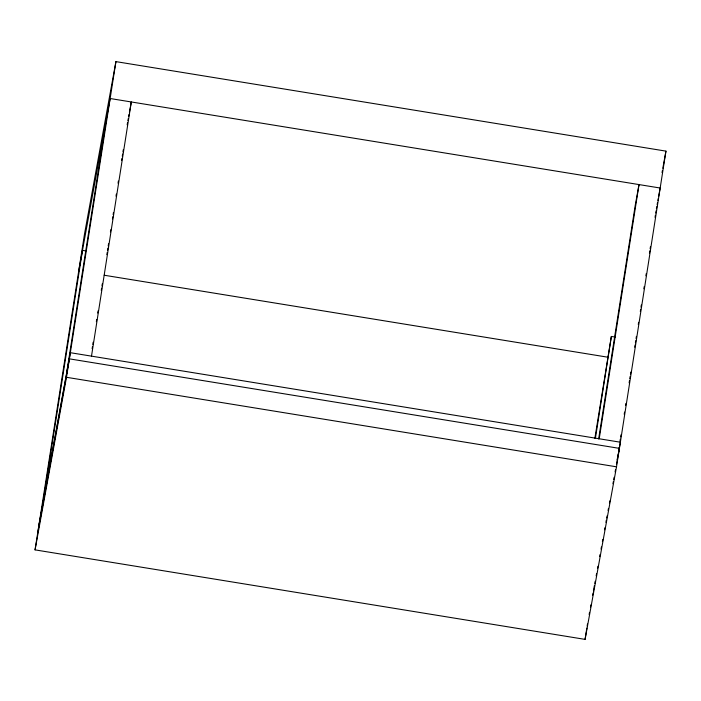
<?xml version="1.0" encoding="UTF-8"?>
<svg xmlns="http://www.w3.org/2000/svg" width="701" height="701" viewBox="0 0 701 701"><rect width="100%" height="100%" fill="white"/><g stroke="black" fill="none" stroke-linecap="round" stroke-linejoin="round"><path stroke-width="1.05" d="M35.05 549.873L84.488 234.187L115.928 61.618L665.95 151.127L616.512 466.813L585.072 639.382L35.05 549.873L66.49 377.296L115.928 61.618M42.673 504.562L82.481 250.38L85.653 250.888M66.569 373.405L106.377 119.223M92.129 348.73L92.471 346.566M92.804 344.401L93.145 342.237M96.361 321.689L96.703 319.525M97.719 313.032L98.061 310.876M101.277 290.319L101.619 288.155M101.952 285.99L102.293 283.826M106.867 254.629L107.2 252.465M107.542 250.301L107.884 248.136M108.217 245.972L108.559 243.808M110.425 231.908L110.758 229.744M112.458 218.931L112.791 216.767M113.133 214.602L113.474 212.438M116.016 196.219L116.348 194.054M118.048 183.241L118.381 181.077M121.597 160.52L121.939 158.356M122.281 156.2L122.614 154.036M122.955 151.872L123.297 149.707M127.188 124.831L127.529 122.666M91.498 356.143L131.306 101.96L129.413 112.309M594.869 438.283L611.351 336.445L615.583 337.137M595.429 438.125L611.351 336.445M598.654 438.931L635.246 205.297L639.014 184.582L599.215 438.773M585.072 639.382L586.842 628.114M587.158 626.063L587.482 624.013M618.624 449.946L618.965 447.781M619.982 441.288L620.324 439.124M620.657 436.968L620.998 434.804M624.214 414.247L624.556 412.083M625.572 405.599L625.914 403.434M629.13 382.886L629.472 380.722M629.805 378.558L630.146 376.393M630.479 374.229L630.821 372.065M634.72 347.188L635.053 345.023M635.395 342.859L635.737 340.695M636.07 338.53L636.412 336.375M638.278 324.475L638.611 322.311M640.311 311.489L640.644 309.334M640.986 307.169L641.327 305.005M643.868 288.777L644.201 286.613M645.901 275.8L646.234 273.635M649.45 253.087L649.792 250.923M650.134 248.759L650.467 246.594M655.041 217.389L655.382 215.225M655.724 213.06L656.057 210.905M78.705 271.085L110.145 98.517L660.176 188.026L658.66 196.315M38.905 525.268L70.345 352.699L620.367 442.217L618.668 451.532M37.942 531.419L69.381 358.851L619.404 448.368L616.477 464.439M127.906 120.598L128.283 118.522M128.66 116.454L129.037 114.386M662.042 172.569L662.436 170.422M662.822 168.284L665.95 151.127M656.399 208.74L656.776 206.664M657.152 204.596L657.529 202.528M657.906 200.451L658.283 198.383M617.16 459.821L617.537 457.744M617.914 455.676L618.291 453.608M589.138 614.505L589.523 612.359M590.505 607.005L590.89 604.858M592.652 595.21L593.037 593.064M593.432 590.925L594.404 585.563M594.798 583.416L595.193 581.278M596.165 575.915L596.56 573.777M597.532 568.415L597.927 566.268M599.679 556.62L600.074 554.482M601.046 549.12L601.44 546.973M602.413 541.619L602.807 539.472M604.56 529.825L604.954 527.687M605.927 522.324L606.321 520.177M606.707 518.039L607.101 515.892M608.074 510.53L608.468 508.391M609.441 503.029L609.835 500.882M612.963 483.734L613.349 481.596M613.743 479.449L614.129 477.302M615.11 471.948L615.496 469.801M104.186 275.23L607.574 357.16M66.49 377.296L616.512 466.813"/></g></svg>
